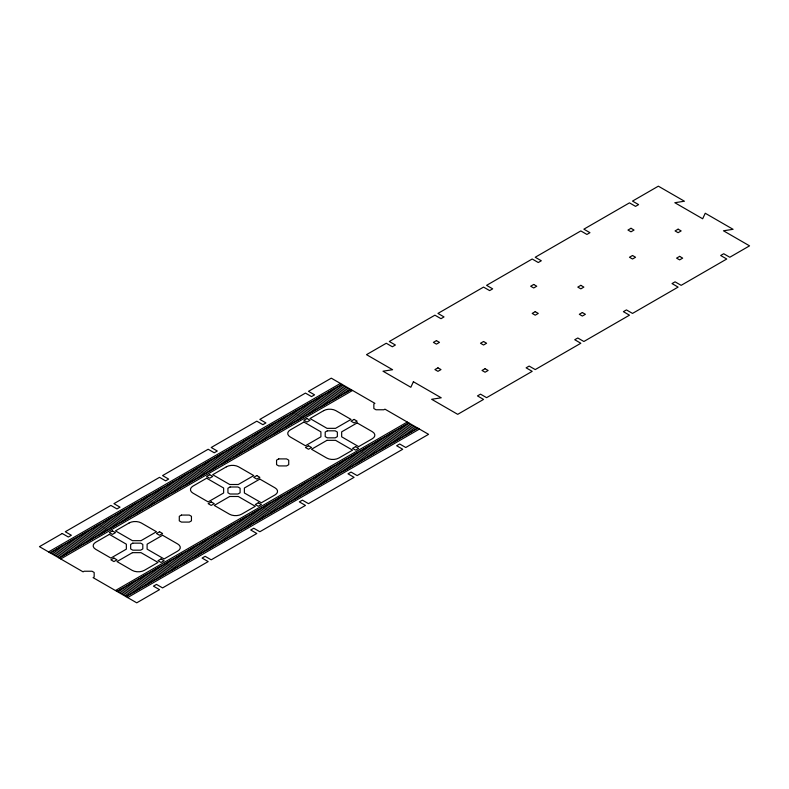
<?xml version="1.0" encoding="UTF-8"?>
<svg xmlns="http://www.w3.org/2000/svg" width="789" height="789" viewBox="0 0 789 789"><rect width="100%" height="100%" fill="white"/><g stroke="black" fill="none" stroke-linecap="round" stroke-linejoin="round"><path stroke-width="1.18" d="M48.573 551.925L340.404 383.434M50.092 552.803L341.923 384.312M59.214 558.07L351.046 389.579M60.733 558.947L352.565 390.456M115.45 590.537L407.282 422.046M116.969 591.415L408.81 422.924M126.092 596.681L417.923 428.19M127.611 597.559L419.442 429.068M341.114 384.785L350.227 390.052M407.992 423.397L417.115 428.664M339.595 385.663L348.708 390.93M406.473 424.275L415.596 429.541M338.077 386.541L347.19 391.808M404.954 425.153L414.067 430.419M336.548 387.419L345.671 392.685M403.435 426.03L412.548 431.297M335.029 388.296L344.152 393.563M401.907 426.908L411.03 432.175M333.51 389.174L342.633 394.441M400.388 427.786L409.511 433.053M331.991 390.052L341.114 395.319M398.869 428.664L407.992 433.93M330.473 390.93L339.595 396.196M397.35 429.541L406.473 434.808M328.954 391.808L338.077 397.074M395.831 430.419L404.954 435.686M327.435 392.685L336.548 397.952M394.313 431.297L403.435 436.564M325.916 393.563L335.029 398.83M392.794 432.175L401.907 437.441M324.387 394.441L333.51 399.707M391.275 433.053L400.388 438.319M322.869 395.319L331.991 400.585M389.756 433.93L398.869 439.197M321.35 396.196L330.473 401.463M388.227 434.808L397.35 440.075M319.831 397.074L328.954 402.331M386.709 435.686L395.831 440.952M318.312 397.952L327.435 403.209M385.19 436.564L394.313 441.83M316.793 398.83L325.916 404.086M383.671 437.441L392.794 442.708M315.275 399.707L324.387 404.964M382.152 438.319L391.275 443.586M313.756 400.585L322.869 405.842M380.633 439.197L389.756 444.454M312.237 401.463L321.35 406.72M379.114 440.075L388.227 445.331M310.708 402.331L319.831 407.597M377.596 440.952L386.709 446.209M309.189 403.209L318.312 408.475M376.067 441.83L385.19 447.087M307.671 404.086L316.793 409.353M374.548 442.708L383.671 447.965M306.152 404.964L315.275 410.231M373.029 443.586L382.152 448.842M304.633 405.842L313.756 411.108M371.511 444.454L380.633 449.72M303.114 406.72L312.237 411.986M369.992 445.331L379.114 450.598M301.595 407.597L310.708 412.864M368.473 446.209L377.596 451.476M300.076 408.475L309.189 413.742M366.954 447.087L376.067 452.353M298.548 409.353L307.671 414.619M365.435 447.965L374.548 453.231M297.029 410.231L306.152 415.497M363.916 448.842L373.029 454.109M295.51 411.108L304.633 416.375M362.388 449.72L371.511 454.987M293.991 411.986L303.114 417.253M360.869 450.598L369.992 455.864M292.581 412.805L301.704 418.071M359.459 451.416L368.581 456.683M291.062 413.683L300.185 418.949M357.94 452.294L367.063 457.561M289.543 414.56L298.666 419.827M356.421 453.172L365.544 458.439M288.024 415.438L297.137 420.705M354.902 454.05L364.025 459.316M286.506 416.316L295.619 421.582M353.383 454.928L362.496 460.194M284.977 417.194L294.1 422.46M351.864 455.805L360.977 461.072M283.458 418.071L292.581 423.338M350.346 456.683L359.459 461.95M281.939 418.949L291.062 424.216M348.817 457.561L357.94 462.827M280.42 419.827L289.543 425.093M347.298 458.439L356.421 463.705M278.902 420.705L288.024 425.971M345.779 459.316L354.902 464.583M277.383 421.582L286.506 426.849M344.26 460.194L353.383 465.461M275.864 422.46L284.977 427.717M342.742 461.072L351.864 466.338M274.345 423.338L283.458 428.595M341.223 461.95L350.346 467.216M272.826 424.216L281.939 429.472M339.704 462.827L348.817 468.094M271.298 425.093L280.42 430.35M338.185 463.705L347.298 468.972M269.779 425.971L278.902 431.228M336.656 464.583L345.779 469.84M268.26 426.849L277.383 432.106M335.138 465.461L344.26 470.717M266.741 427.717L275.864 432.983M333.619 466.338L342.742 471.595M265.222 428.595L274.345 433.861M332.1 467.216L341.223 472.473M263.704 429.472L272.826 434.739M330.581 468.094L339.704 473.351M262.185 430.35L271.298 435.617M329.062 468.972L338.185 474.228M260.666 431.228L269.779 436.495M327.543 469.84L336.656 475.106M259.147 432.106L268.26 437.372M326.025 470.717L335.138 475.984M257.618 432.983L266.741 438.25M324.506 471.595L333.619 476.862M256.1 433.861L265.222 439.128M322.977 472.473L332.1 477.739M254.581 434.739L263.704 440.006M321.458 473.351L330.581 478.617M253.062 435.617L262.185 440.883M319.939 474.228L329.062 479.495M251.543 436.495L260.666 441.761M318.421 475.106L327.543 480.373M250.024 437.372L259.147 442.639M316.902 475.984L326.025 481.251M248.505 438.25L257.618 443.517M315.383 476.862L324.506 482.128M246.987 439.128L256.1 444.394M313.864 477.739L322.977 483.006M245.458 440.006L254.581 445.272M312.345 478.617L321.458 483.884M243.831 440.952L252.953 446.209M310.708 479.564L319.831 484.831M242.312 441.83L251.435 447.087M309.189 480.442L318.312 485.699M240.793 442.708L249.916 447.965M307.671 481.32L316.793 486.576M239.274 443.586L248.397 448.842M306.152 482.197L315.275 487.454M237.755 444.454L246.868 449.72M304.633 483.075L313.756 488.332M236.236 445.331L245.349 450.598M303.114 483.953L312.237 489.21M234.718 446.209L243.831 451.476M301.595 484.831L310.708 490.087M233.189 447.087L242.312 452.353M300.076 485.699L309.189 490.965M231.67 447.965L240.793 453.231M298.548 486.576L307.671 491.843M230.151 448.842L239.274 454.109M297.029 487.454L306.152 492.721M228.632 449.72L237.755 454.987M295.51 488.332L304.633 493.598M227.114 450.598L236.236 455.864M293.991 489.21L303.114 494.476M225.595 451.476L234.718 456.742M292.472 490.087L301.595 495.354M224.076 452.353L233.189 457.62M290.954 490.965L300.076 496.232M222.557 453.231L231.67 458.498M289.435 491.843L298.548 497.109M221.038 454.109L230.151 459.376M287.916 492.721L297.029 497.987M219.51 454.987L228.632 460.253M286.397 493.598L295.51 498.865M217.991 455.864L227.114 461.131M284.868 494.476L293.991 499.743M216.472 456.742L225.595 462.009M283.35 495.354L292.472 500.62M214.953 457.62L224.076 462.887M281.831 496.232L290.954 501.498M213.434 458.498L222.557 463.764M280.312 497.109L289.435 502.376M211.916 459.376L221.038 464.642M278.793 497.987L287.916 503.254M210.397 460.253L219.51 465.52M277.274 498.865L286.397 504.132M208.878 461.131L217.991 466.398M275.755 499.743L284.868 505.009M207.349 462.009L216.472 467.275M274.237 500.62L283.35 505.887M205.83 462.887L214.953 468.153M272.708 501.498L281.831 506.765M204.312 463.764L213.434 469.031M271.189 502.376L280.312 507.643M202.793 464.642L211.916 469.909M269.67 503.254L278.793 508.52M201.274 465.52L210.397 470.786M268.152 504.132L277.274 509.398M199.755 466.398L208.878 471.664M266.633 505.009L275.755 510.276M198.236 467.275L207.349 472.542M265.114 505.887L274.237 511.154M196.717 468.153L205.83 473.42M263.595 506.765L272.708 512.031M195.307 468.972L204.42 474.228M262.185 507.583L271.298 512.84M193.778 469.84L202.901 475.106M260.666 508.461L269.779 513.718M192.26 470.717L201.382 475.984M259.147 509.339L268.26 514.596M190.741 471.595L199.864 476.862M257.618 510.217L266.741 515.473M189.222 472.473L198.345 477.739M256.1 511.085L265.222 516.351M187.703 473.351L196.826 478.617M254.581 511.962L263.704 517.229M186.184 474.228L195.307 479.495M253.062 512.84L262.185 518.107M184.665 475.106L193.778 480.373M251.543 513.718L260.666 518.984M183.147 475.984L192.26 481.251M250.024 514.596L259.147 519.862M181.628 476.862L190.741 482.128M248.505 515.473L257.618 520.74M180.099 477.739L189.222 483.006M246.987 516.351L256.1 521.618M178.58 478.617L187.703 483.884M245.458 517.229L254.581 522.496M177.061 479.495L186.184 484.762M243.939 518.107L253.062 523.373M175.543 480.373L184.665 485.639M242.42 518.984L251.543 524.251M174.024 481.251L183.147 486.517M240.901 519.862L250.024 525.129M172.505 482.128L181.628 487.395M239.383 520.74L248.505 526.007M170.986 483.006L180.099 488.273M237.864 521.618L246.987 526.884M169.467 483.884L178.58 489.15M236.345 522.496L245.458 527.762M167.939 484.762L177.061 490.028M234.826 523.373L243.939 528.64M166.42 485.639L175.543 490.906M233.307 524.251L242.42 529.518M164.901 486.517L174.024 491.784M231.779 525.129L240.901 530.395M163.382 487.395L172.505 492.661M230.26 526.007L239.383 531.273M161.863 488.273L170.986 493.539M228.741 526.884L237.864 532.151M160.345 489.15L169.467 494.417M227.222 527.762L236.345 533.029M158.826 490.028L167.939 495.295M225.703 528.64L234.826 533.906M157.307 490.906L166.42 496.173M224.184 529.518L233.307 534.784M155.788 491.784L164.901 497.05M222.666 530.395L231.779 535.662M154.259 492.661L163.382 497.928M221.147 531.273L230.26 536.54M152.741 493.539L161.863 498.806M219.618 532.151L228.741 537.417M151.222 494.417L160.345 499.684M218.099 533.029L227.222 538.295M149.703 495.295L158.826 500.561M216.58 533.906L225.703 539.173M148.184 496.173L157.307 501.439M215.062 534.784L224.184 540.051M146.557 497.109L155.67 502.376M213.434 535.721L222.557 540.988M145.038 497.987L154.151 503.254M211.916 536.599L221.038 541.865M143.519 498.865L152.632 504.132M210.397 537.477L219.51 542.743M141.99 499.743L151.113 505.009M208.878 538.354L217.991 543.621M140.472 500.62L149.594 505.887M207.349 539.232L216.472 544.499M138.953 501.498L148.076 506.765M205.83 540.11L214.953 545.377M137.434 502.376L146.557 507.643M204.312 540.988L213.434 546.254M135.915 503.254L145.038 508.52M202.793 541.865L211.916 547.132M134.396 504.132L143.519 509.398M201.274 542.743L210.397 548.01M132.877 505.009L141.99 510.276M199.755 543.621L208.878 548.888M131.359 505.887L140.472 511.154M198.236 544.499L207.349 549.765M129.83 506.765L138.953 512.031M196.717 545.377L205.83 550.643M128.311 507.643L137.434 512.909M195.199 546.254L204.312 551.521M126.792 508.52L135.915 513.787M193.67 547.132L202.793 552.399M125.273 509.398L134.396 514.665M192.151 548.01L201.274 553.276M123.755 510.276L132.877 515.542M190.632 548.888L199.755 554.154M122.236 511.154L131.359 516.42M189.113 549.765L198.236 555.032M120.717 512.031L129.83 517.298M187.595 550.643L196.717 555.91M119.198 512.909L128.311 518.176M186.076 551.521L195.199 556.787M117.679 513.787L126.792 519.054M184.557 552.399L193.67 557.665M116.151 514.665L125.273 519.931M183.038 553.276L192.151 558.543M114.632 515.542L123.755 520.809M181.509 554.154L190.632 559.421M113.113 516.42L122.236 521.687M179.991 555.032L189.113 560.298M111.594 517.298L120.717 522.565M178.472 555.91L187.595 561.176M110.075 518.176L119.198 523.442M176.953 556.787L186.076 562.054M108.557 519.054L117.679 524.32M175.434 557.665L184.557 562.932M107.038 519.931L116.151 525.198M173.915 558.543L183.038 563.81M105.519 520.809L114.632 526.076M172.397 559.421L181.509 564.687M103.99 521.687L113.113 526.944M170.878 560.298L179.991 565.565M102.471 522.565L111.594 527.821M169.359 561.176L178.472 566.443M100.953 523.442L110.075 528.699M167.83 562.054L176.953 567.321M99.434 524.32L108.557 529.577M166.311 562.932L175.434 568.198M98.023 525.129L107.146 530.395M164.901 563.74L174.024 569.007M96.505 526.007L105.627 531.273M163.382 564.618L172.505 569.885M94.986 526.884L104.109 532.151M161.863 565.496L170.986 570.763M93.467 527.762L102.58 533.029M160.345 566.374L169.467 571.64M91.948 528.64L101.061 533.906M158.826 567.252L167.939 572.518M90.419 529.518L99.542 534.784M157.307 568.129L166.42 573.396M88.901 530.395L98.023 535.662M155.788 569.007L164.901 574.274M87.382 531.273L96.505 536.54M154.259 569.885L163.382 575.151M85.863 532.151L94.986 537.417M152.741 570.763L161.863 576.029M84.344 533.029L93.467 538.295M151.222 571.64L160.345 576.907M82.825 533.906L91.948 539.173M149.703 572.518L158.826 577.785M81.306 534.784L90.419 540.051M148.184 573.396L157.307 578.662M79.788 535.662L88.901 540.929M146.665 574.274L155.788 579.54M78.269 536.54L87.382 541.806M145.146 575.151L154.259 580.418M76.74 537.417L85.863 542.684M143.628 576.029L152.741 581.296M75.221 538.295L84.344 543.562M142.099 576.907L151.222 582.174M73.702 539.173L82.825 544.44M140.58 577.785L149.703 583.051M72.184 540.051L81.306 545.317M139.061 578.662L148.184 583.929M70.665 540.929L79.788 546.195M137.542 579.54L146.665 584.807M69.146 541.806L78.269 547.073M136.024 580.418L145.146 585.685M67.627 542.684L76.74 547.951M134.505 581.296L143.628 586.562M66.108 543.562L75.221 548.828M132.986 582.174L142.099 587.44M64.58 544.44L73.702 549.706M131.467 583.051L140.58 588.318M63.061 545.317L72.184 550.584M129.948 583.929L139.061 589.196M61.542 546.195L70.665 551.462M128.42 584.807L137.542 590.073M60.023 547.073L69.146 552.33M126.901 585.685L136.024 590.951M58.504 547.951L67.627 553.207M125.382 586.562L134.505 591.829M56.986 548.828L66.108 554.085M123.863 587.44L132.986 592.707M55.467 549.706L64.58 554.963M122.344 588.318L131.467 593.584M53.948 550.584L63.061 555.841M120.825 589.196L129.948 594.452M52.429 551.462L61.542 556.718M119.307 590.073L128.42 595.33M50.9 552.33L60.023 557.596M117.788 590.951L126.901 596.208M413.397 381.738L410.832 387.271L383 371.205L392.587 369.716L366.51 354.665L386.275 343.254L392.35 346.766L395.397 345.01L389.312 341.499L434.917 315.176L440.992 318.687L444.029 316.931L437.954 313.42L483.549 287.097L489.634 290.608L492.671 288.853L486.596 285.342L532.19 259.009L538.276 262.52L541.313 260.764L535.228 257.253L580.832 230.93L586.908 234.441L589.955 232.686L583.87 229.175L629.474 202.852L635.549 206.363L638.587 204.607L632.512 201.096L658.351 186.174L684.428 201.225L674.832 202.714L702.664 218.78L705.238 213.247L733.07 229.313L723.474 230.792L749.55 245.852L729.786 257.253L723.71 253.742L720.673 255.498L726.748 259.009L681.154 285.342L675.068 281.831L672.031 283.586L678.106 287.097L632.512 313.42L626.427 309.909L623.389 311.665L629.474 315.176L583.87 341.499L577.795 337.988L574.747 339.743L580.832 343.254L535.228 369.587L529.153 366.076L526.115 367.832L532.19 371.343L486.596 397.666L480.511 394.155L477.473 395.91L483.549 399.421L457.709 414.343L431.642 399.283L441.229 397.804L413.397 381.738M62.252 533.502L39.45 546.659L83.082 571.857L84.157 571.236L92.017 571.236L94.167 572.479L94.167 577.015L93.092 577.637L136.734 602.826L159.526 589.659L153.451 586.148L156.488 584.393L162.573 587.904L208.168 561.581L202.092 558.07L205.13 556.314L211.205 559.825L256.81 533.502L250.724 529.991L253.772 528.236L259.847 531.747L305.451 505.414L299.366 501.903L302.404 500.147L308.489 503.658L354.083 477.335L348.008 473.824L351.046 472.069L357.131 475.58L402.725 449.257L396.65 445.746L399.688 443.99L405.763 447.501L428.565 434.335L384.933 409.146L383.858 409.767L375.998 409.767L373.848 408.524L373.848 403.988L374.923 403.366L331.291 378.168L308.489 391.334L314.564 394.845L311.527 396.601L305.451 393.09L259.847 419.413L265.923 422.924L262.885 424.679L256.81 421.168L211.205 447.501L217.291 451.012L214.253 452.768L208.168 449.257L162.573 475.58L168.649 479.091L165.611 480.846L159.526 477.335L113.932 503.658L120.007 507.169L116.969 508.925L110.894 505.414L65.29 531.747L71.365 535.258L68.327 537.013L62.252 533.502M436.435 340.621L433.398 342.377L436.435 344.132L439.473 342.377L436.435 340.621M533.709 284.464L530.672 286.22L533.709 287.975L536.757 286.22L533.709 284.464M630.993 228.297L627.955 230.053L630.993 231.808L634.031 230.053L630.993 228.297M112.413 530.869L109.365 532.624L112.413 534.38L115.45 532.624L112.413 530.869M209.687 474.702L206.649 476.457L209.687 478.213L212.724 476.457L209.687 474.702M306.97 418.535L303.923 420.29L306.97 422.046L310.008 420.29L306.97 418.535M109.365 534.38L95.686 542.27A8.6 4.961 0 0 0 95.686 549.292L110.894 558.07L126.348 549.144L126.348 544.183L109.365 534.38M129.13 522.969L115.45 530.869L132.434 540.672L141.024 540.672L156.488 531.747L141.29 522.969A8.6 4.961 0 0 0 129.13 522.969M206.649 478.213L192.97 486.113A8.6 4.961 0 0 0 192.97 493.135L208.168 501.903L223.632 492.977L223.632 488.016L206.649 478.213M226.404 466.802L212.724 474.702L229.707 484.505L238.308 484.505L253.772 475.58L238.564 466.802A8.6 4.961 0 0 0 226.404 466.802M303.923 422.046L290.244 429.946A8.6 4.961 0 0 0 290.244 436.968L305.451 445.746L320.906 436.82L320.906 431.849L303.923 422.046M323.687 410.645L310.008 418.535L326.991 428.338L335.581 428.338L351.046 419.413L335.848 410.645A8.6 4.961 0 0 0 323.687 410.645M132.799 543.148L130.649 544.39L130.649 548.927L132.799 550.17L140.659 550.17L142.809 548.927L142.809 544.39L140.659 543.148L132.799 543.148M181.44 515.069L179.29 516.312L179.29 520.848L181.44 522.091L189.301 522.091L191.451 520.848L191.451 516.312L189.301 515.069L181.44 515.069M230.082 486.991L227.932 488.233L227.932 492.77L230.082 494.013L237.943 494.013L240.093 492.77L240.093 488.233L237.943 486.991L230.082 486.991M278.714 458.902L276.564 460.145L276.564 464.682L278.714 465.924L286.575 465.924L288.725 464.682L288.725 460.145L286.575 458.902L278.714 458.902M327.356 430.824L325.206 432.066L325.206 436.603L327.356 437.846L335.217 437.846L337.367 436.603L337.367 432.066L335.217 430.824L327.356 430.824M437.954 367.832L434.917 369.587L437.954 371.343L440.992 369.587L437.954 367.832M483.549 341.499L480.511 343.254L483.549 345.01L486.596 343.254L483.549 341.499M535.228 311.665L532.19 313.42L535.228 315.176L538.276 313.42L535.228 311.665M580.832 285.342L577.795 287.097L580.832 288.853L583.87 287.097L580.832 285.342M632.512 255.498L629.474 257.253L632.512 259.009L635.549 257.253L632.512 255.498M678.106 229.175L675.068 230.93L678.106 232.686L681.154 230.93L678.106 229.175M113.932 558.07L110.894 559.825L113.932 561.581L116.969 559.825L113.932 558.07M159.526 531.747L156.488 533.502L159.526 535.258L162.573 533.502L159.526 531.747M211.205 501.903L208.168 503.658L211.205 505.414L214.253 503.658L211.205 501.903M256.81 475.58L253.772 477.335L256.81 479.091L259.847 477.335L256.81 475.58M308.489 445.746L305.451 447.501L308.489 449.257L311.527 447.501L308.489 445.746M354.083 419.413L351.046 421.168L354.083 422.924L357.131 421.168L354.083 419.413M132.434 552.655L116.969 561.581L132.167 570.358A8.6 4.961 0 0 0 144.328 570.358L158.007 562.458L141.024 552.655L132.434 552.655M162.573 535.258L147.109 544.183L147.109 549.144L164.092 558.947L177.772 551.047A8.6 4.961 0 0 0 177.772 544.025L162.573 535.258M229.707 496.488L214.253 505.414L229.451 514.191A8.6 4.961 0 0 0 241.612 514.191L255.291 506.291L238.308 496.488L229.707 496.488M259.847 479.091L244.383 488.016L244.383 492.977L261.366 502.78L275.045 494.89A8.6 4.961 0 0 0 275.045 487.868L259.847 479.091M326.991 440.331L311.527 449.257L326.725 458.024A8.6 4.961 0 0 0 338.885 458.024L352.565 450.134L335.581 440.331L326.991 440.331M357.131 422.924L341.667 431.849L341.667 436.82L358.65 446.623L372.329 438.723A8.6 4.961 0 0 0 372.329 431.701L357.131 422.924M485.077 368.71L482.03 370.465L485.077 372.221L488.115 370.465L485.077 368.71M582.351 312.543L579.313 314.298L582.351 316.054L585.389 314.298L582.351 312.543M679.635 256.376L676.587 258.131L679.635 259.887L682.672 258.131L679.635 256.376M161.045 558.947L158.007 560.703L161.045 562.458L164.092 560.703L161.045 558.947M258.328 502.78L255.291 504.536L258.328 506.291L261.366 504.536L258.328 502.78M355.602 446.623L352.565 448.379L355.602 450.134L358.65 448.379L355.602 446.623"/></g></svg>
